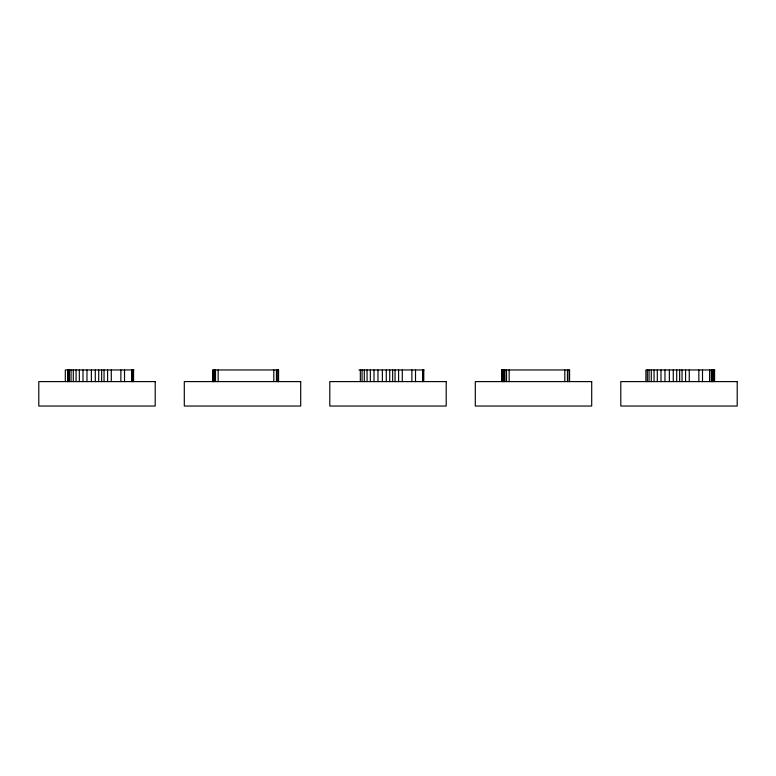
<?xml version="1.0" encoding="UTF-8"?>
<svg xmlns="http://www.w3.org/2000/svg" width="776" height="776" viewBox="0 0 776 776"><rect width="100%" height="100%" fill="white"/><g stroke="black" fill="none" stroke-linecap="round" stroke-linejoin="round"><path stroke-width="1.16" d="M133.85 369.958L65.3 369.958L65.3 381.598M358.9 369.958L424.074 369.958M501.461 369.958L569.574 369.958L569.574 381.598M714.696 369.958L645.884 369.958L645.884 381.598M714.58 369.958L714.58 381.598M714.405 369.958L714.405 381.598M713.551 369.958L713.551 381.598M712.649 369.958L712.649 381.598M711.737 369.958L711.737 381.598M711.34 369.958L711.34 381.598M709.613 369.958L709.613 381.598M702.503 369.958L702.503 381.598M698.856 369.958L698.856 381.598M689.272 369.958L689.272 381.598M685.577 369.958L685.577 381.598M682.036 369.958L682.036 381.598M679.64 369.958L679.64 381.598M676.701 369.958L676.701 381.598M673.267 369.958L673.267 381.598M669.358 369.958L669.358 381.598M664.964 369.958L664.964 381.598M660.987 369.958L660.987 381.598M657.311 369.958L657.311 381.598M654.052 369.958L654.052 381.598M651.287 369.958L651.287 381.598M649.037 369.958L649.037 381.598M647.32 369.958L647.32 381.598M569.041 369.958L569.041 381.598M567.45 369.958L567.45 381.598M564.812 369.958L564.812 381.598M509.163 369.958L509.163 381.598M506.515 369.958L506.515 381.598M504.933 369.958L504.933 381.598M504.4 369.958L504.4 381.598M503.789 369.958L503.799 381.598M502.809 369.958L502.809 381.598M502.13 369.958L502.13 381.598M501.927 369.958L501.927 381.598M423.764 369.958L423.764 381.598M422.852 369.958L422.852 381.598M422.59 369.958L422.629 381.598M415.519 369.958L415.519 381.598M411.872 369.958L411.872 381.598M402.288 369.958L402.288 381.598M398.592 369.958L398.592 381.598M395.052 369.958L395.052 381.598M392.656 369.958L392.656 381.598M389.717 369.958L389.717 381.598M386.283 369.958L386.283 381.598M382.374 369.958L382.374 381.598M377.98 369.958L377.98 381.598M374.003 369.958L374.003 381.598M370.336 369.958L370.336 381.598M367.067 369.958L367.067 381.598M364.303 369.958L364.303 381.598M362.053 369.958L362.053 381.598M360.336 369.958L360.336 381.598M278.574 381.598L278.574 369.958L212.634 369.958L212.634 381.598M278.283 369.958L278.225 381.598M278.041 369.958L278.041 381.598M276.45 369.958L276.45 381.598M273.812 369.958L273.812 381.598M218.163 369.958L218.163 381.598M215.515 369.958L215.515 381.598M213.934 369.958L213.934 381.598M213.73 369.958L213.73 381.598M213.584 369.958L213.584 381.598M213.4 369.958L213.4 381.598M133.559 369.958L133.559 381.598M132.715 369.958L132.783 381.598M131.93 369.958L131.93 381.598M131.629 369.958L131.629 381.598M124.519 369.958L124.519 381.598M120.872 369.958L120.872 381.598M111.288 369.958L111.288 381.598M107.592 369.958L107.592 381.598M104.052 369.958L104.052 381.598M101.656 369.958L101.656 381.598M98.717 369.958L98.717 381.598M95.283 369.958L95.283 381.598M91.374 369.958L91.374 381.598M86.98 369.958L86.98 381.598M83.003 369.958L83.003 381.598M79.336 369.958L79.336 381.598M76.067 369.958L76.067 381.598M73.303 369.958L73.303 381.598M71.052 369.958L71.052 381.598M69.336 369.958L69.336 381.598M68.627 369.958L68.627 381.598M68.259 369.958L68.259 381.598M67.9 369.958L67.9 381.598M155.2 381.598L38.8 381.598L38.8 406.042L155.2 406.042L155.2 381.598M300.7 381.598L184.3 381.598L184.3 406.042L300.7 406.042L300.7 381.598M446.2 381.598L329.8 381.598L329.8 406.042L446.2 406.042L446.2 381.598M591.7 381.598L475.3 381.598L475.3 406.042L591.7 406.042L591.7 381.598M737.2 381.598L620.8 381.598L620.8 406.042L737.2 406.042L737.2 381.598"/></g></svg>
